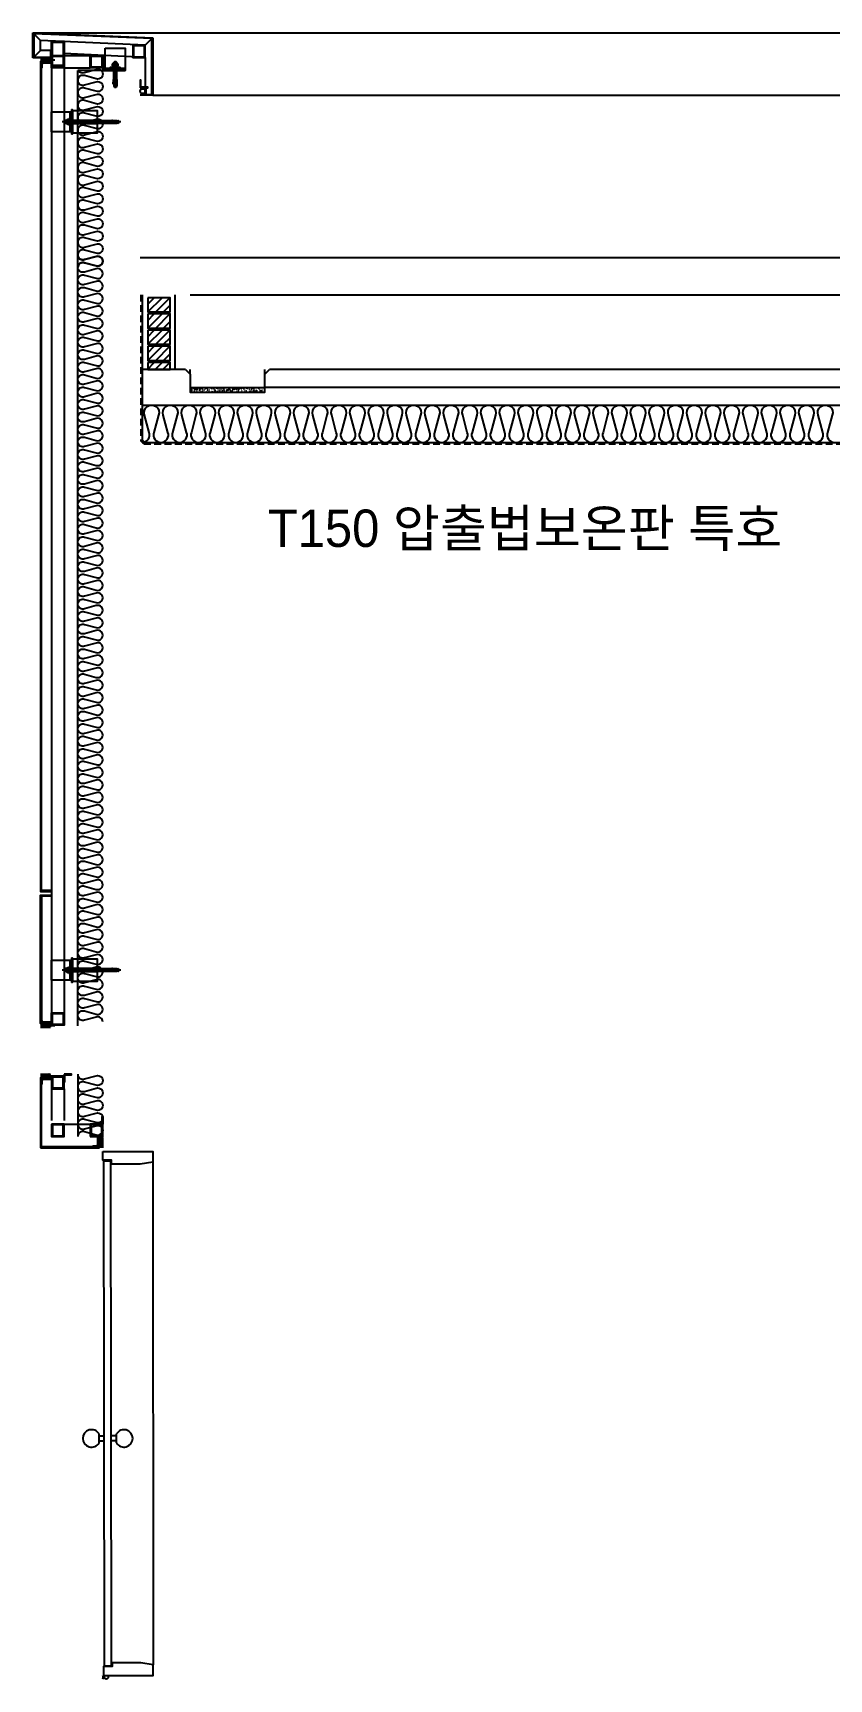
# Model space of a CAD drawing. Header units: millimetres. Extents: x -75040 to 92617, y -36837 to 48530.
# Drawn here: x 80520 to 83711, y 40550 to 47150 of the extents above; entities that cross this region are included whole.
import ezdxf
from ezdxf.enums import TextEntityAlignment as Align

# ---------------------------------------------------------------- set-up
doc = ezdxf.new("R2010")
doc.units = ezdxf.units.MM
doc.header["$LTSCALE"] = 60
doc.linetypes.add('HID', pattern=[2.3, 1.5, -0.8])
for name, color, linetype in [('0-Sheet', 7, 'Continuous'), ('A-ELE-8', 8, 'Continuous'), ('A-ELE8', 8, 'Continuous'), ('A-ETC-8', 8, 'Continuous'), ('A-FIN', 6, 'Continuous'), ('A-FIN-8', 8, 'Continuous'), ('A-FIN-9', 7, 'Continuous'), ('A-hat', 8, 'Continuous'), ('A-HAT-9', 9, 'Continuous'), ('A-HAT-MATL', 8, 'Continuous'), ('A-HAT-WIREMESH', 9, 'g_mesh'), ('A-WALL', 3, 'Continuous'), ('A-WID', 4, 'Continuous'), ('A-WP', 1, 'HID')]:
    doc.layers.add(name, color=color, linetype=linetype)
doc.layers.add('NOPLOT', color=191, linetype='Continuous', plot=False)
doc.layers.add('NOPLOT-단열', color=21, linetype='Continuous', plot=False)
doc.styles.add('Gdim', font='')
doc.styles.add('Gtx', font='')
doc.styles.get('Gdim').set_extended_font_data('Dotum')
doc.styles.get('Gtx').set_extended_font_data('Dotum')
doc.linetypes.add('g_mesh', pattern='A,10,-0.8,["X",Gdim,S=0.6,R=0,X=-0.15,Y=-0.3],-0.8', length=11.6)

# ---------------------------------------------------------------- blocks, each defined once
blk = doc.blocks.new('A$Cae507117')
at = {"layer": 'A-ETC-8'}
for points in [[(-50, 0), (-50, -50), (0, -50), (0, 0)], [(-46.8, -3.2), (-46.8, -46.8), (-3.2, -46.8), (-3.2, -3.2)]]:
    blk.add_lwpolyline(points, close=True, dxfattribs=at)
blk = doc.blocks.new('너트 M12')
for p, q in [((-9, 0), (9, 0)), ((-9.5, -9), (-9.5, -0.5)), ((9, -9.5), (-9, -9.5)), ((0, -8.3), (0, -1.2)), ((9.5, -0.5), (9.5, -9))]:
    blk.add_line(p, q)
for centre, start, end in [((-9, -0.5), 90, 180), ((-9, -9), 180, 270), ((9, -0.5), 0, 90), ((9, -9), 270, 0)]:
    blk.add_arc(centre, 0.5, start, end)
at = {"extrusion": (0, 0, -1)}
for centre, major_axis, ratio, start_param, end_param in [((-4.8, -0.9), (-4.75, 0.31), 0.185359, -0.024388, 3.141593), ((4.8, -0.9), (4.75, 0.31), 0.185108, 3.141593, 6.30754), ((-4.8, -8.6), (4.75, 0.31), 0.187111, 0, 3.166211), ((4.8, -8.6), (-4.75, 0.31), 0.185991, 3.117121, 6.283185)]:
    blk.add_ellipse(centre, major_axis=major_axis, ratio=ratio, start_param=start_param, end_param=end_param, dxfattribs=at)
blk = doc.blocks.new('A$C4fb6b26a')
at = {"layer": 'A-ETC-8'}
for p, q in [((-277.5, -40), (-42.5, -40)), ((-267.5, -35.5), (-267.5, -44.5)), ((-265.5, -34), (-266, -34)), ((-266, -46), (-265.5, -46)), ((-254.5, -35.5), (-265.5, -34)), ((-265.5, -46), (-254.5, -44.5)), ((-260.1, -34.8), (-260.1, -36.5)), ((-260.1, -43.5), (-260.1, -45.2)), ((-259.6, -37.3), (-257.8, -38.5)), ((-259.6, -42.7), (-257.8, -41.5)), ((-244.1, -33.8), (-259.1, -33.8)), ((-259.1, -46.2), (-244.1, -46.2)), ((-249.6, -39), (-256.2, -39)), ((-249.6, -41), (-256.2, -41)), ((-254.5, -35.5), (-240.5, -35.5)), ((-254.5, -44.5), (-240.5, -44.5)), ((-249.1, -38.5), (-249.1, -38)), ((-249.1, -42), (-249.1, -41.5)), ((-245.1, -42), (-245.1, -38)), ((-244.1, -33.8), (-241.1, -33.8)), ((-244.1, -46.2), (-241.1, -46.2)), ((-241.1, -33.8), (-241.1, -46.2)), ((-240.5, -46), (-240.5, -34)), ((-237.5, -34), (-240.5, -34)), ((-240.5, -46), (-237.5, -46)), ((-237.5, -46), (-237.5, -34)), ((-183.5, -34), (-237.5, -34)), ((-237.5, -46), (-183.5, -46)), ((-183.5, -34), (-74, -34)), ((-74, -46), (-183.5, -46)), ((-80, 0), (-80, -80)), ((-62.7, -44.5), (-52.5, -44.5)), ((-62.5, -34), (-54, -34)), ((-62.5, -35.5), (-52.5, -35.5)), ((-62.5, -46), (-54, -46)), ((-54, -46), (-54, -34)), ((-52.5, -35.5), (-54, -34)), ((-52.5, -44.5), (-54, -46)), ((-52.5, -44.5), (-52.5, -35.5))]:
    blk.add_line(p, q, dxfattribs=at)
for points in [[(-83.5, 4.5), (-83.5, -84.5), (-183.5, -84.5), (-183.5, 4.5)], [(-80, -80), (-74, -80), (-74, 0), (-80, 0)], [(-74, -25), (-74, -55), (-72, -55), (-72, -25)]]:
    blk.add_lwpolyline(points, close=True, dxfattribs=at)
blk.add_lwpolyline([(-80, 7.5), (-80, -87.5, -0.414214), (-81, -88.5), (-83.5, -88.5), (-83.5, 8.5), (-81, 8.5, -0.414214)], format="xyb", close=True, dxfattribs=at)
blk.add_lwpolyline([(-80, -80), (0, -80), (0, 0), (-80, 0)], dxfattribs=at)
for centre, radius, start, end in [((-266, -35.5), 1.5, 90, 180), ((-266, -44.5), 1.5, 180, 270), ((-259.1, -34.8), 1, 90, 180), ((-259.1, -36.5), 1, 180, 236.30993), ((-259.1, -43.5), 1, 123.69007, 180), ((-259.1, -45.2), 1, 180, 270), ((-256.2, -36), 3, 236.30993, 270), ((-256.2, -44), 3, 90, 123.69007), ((-249.6, -38.5), 0.5, 270, 0), ((-249.6, -41.5), 0.5, 0, 90), ((-247.1, -38), 2, 90, 180), ((-247.1, -42), 2, 180, 270), ((-247.1, -38), 2, 0, 90), ((-247.1, -42), 2, 270, 0)]:
    blk.add_arc(centre, radius, start, end, dxfattribs=at)
at = {"layer": 'A-ETC-8', "xscale": -1, "rotation": 90}
blk.add_blockref('너트 M12', (-72, -40), dxfattribs=at)
blk = doc.blocks.new('A$Cab6a45e4')
at = {"layer": 'A-HAT-9'}
h = blk.add_hatch(dxfattribs=at)
h.set_pattern_fill('AR-SAND', color=256, scale=0.3)
h.set_pattern_definition([(37.5, (-113396.389, 321984.363), (-0.4800094, 14.6823971), [0, -11.5824, 0, -12.954, 0, -12.3825]), (7.5, (-113396.389, 321984.363), (13.4856985, 21.504753), [0, -6.2484, 0, -10.4394, 0, -4.0005]), (327.5, (-113405.761, 321984.363), (23.7297711, 0.04311554), [0, -3.81, 0, -13.716, 0, -17.907]), (317.5, (-113405.761, 321984.363), (22.9066936, 6.6878797), [0, -1.905, 0, -8.9916, 0, -10.287])])
h.paths.add_polyline_path([(0, 45), (300, 45), (300, 25), (0, 25)])
at = {"layer": 'A-FIN'}
for points in [[(-18, 116), (0, 98), (0, 25), (300, 25), (300, 98), (318, 116)], [(0, 45), (300, 45)]]:
    blk.add_lwpolyline(points, dxfattribs=at)
at = {"layer": 'NOPLOT'}
for p, q in [((0, 98), (0, 116)), ((300, 98), (300, 116))]:
    blk.add_line(p, q, dxfattribs=at)
blk = doc.blocks.new('A$C632c858f')
at = {"layer": 'A-ETC-8'}
blk.add_arc((-2.8, 0), 24, 341.82483, 18.17517, dxfattribs=at)
blk.add_ellipse((34, 0), major_axis=(7.59, 0), ratio=0.987937, dxfattribs=at)
at = {"layer": 'NOPLOT'}
blk.add_line((0, 0), (58.4, 0), dxfattribs=at)
for points in [[(0, 7.5), (41, 7.5)], [(0, -7.5), (41, -7.5)]]:
    blk.add_lwpolyline(points, dxfattribs=at)
blk = doc.blocks.new('M12-STUD ANCHOR')
at = {"layer": 'A-ETC-8'}
for p, q in [((17.8, 33.7), (17.8, 40.7)), ((28.2, 30.2), (18, 31.2)), ((18, 28.2), (18, 31.2)), ((18, 31.2), (29.2, 31.2)), ((28.2, 27.2), (18, 28.2)), ((28.7, 42.2), (19.2, 42.2)), ((28.7, 32.2), (19.2, 32.2)), ((22.7, 48), (23.9, 49.2)), ((34.7, 48), (22.7, 48)), ((22.7, -20.8), (22.7, 48)), ((23.3, 33.7), (23.3, 40.7)), ((33.5, 49.2), (23.9, 49.2)), ((23.9, -20.8), (23.9, 49.2)), ((28.2, 27.2), (28.2, 30.2)), ((39.5, 28.2), (28.2, 28.2)), ((28.7, 54.2), (28.7, -55.8)), ((28.7, 42.2), (38.2, 42.2)), ((28.7, 32.2), (38.2, 32.2)), ((29.2, 29.2), (29.2, 32.2)), ((39.5, 31.2), (29.2, 32.2)), ((39.5, 28.2), (29.2, 29.2)), ((33.5, 49.2), (34.7, 48)), ((33.5, -20.8), (33.5, 49.2)), ((34.2, 33.7), (34.2, 40.7)), ((34.7, -20.8), (34.7, 48)), ((39.5, 28.2), (39.5, 31.2)), ((39.7, 33.7), (39.7, 40.7)), ((20.5, -38.8), (21.7, -20.8)), ((28.7, -38.8), (20.5, -38.8)), ((21.7, -20.8), (24.3, -20.8)), ((22.7, -18.4), (34.7, -18.4)), ((22.7, -38.8), (22.7, -48.4)), ((22.7, -41.2), (34.7, -41.2)), ((22.7, -42.4), (34.7, -42.4)), ((22.7, -48.4), (28.7, -48.4)), ((28.7, -50.8), (22.7, -48.4)), ((28.7, -20.8), (24.8, -20.8)), ((25.8, -32.3), (32, -26.1)), ((26.2, -32.6), (32.3, -26.5)), ((31.1, -35.9), (27.5, -35.9)), ((31.1, -36.4), (27.5, -36.4)), ((35.7, -20.8), (28.7, -20.8)), ((31.1, -38.8), (28.7, -38.8)), ((28.7, -50.8), (34.7, -48.4)), ((34.7, -48.4), (28.7, -48.4)), ((32.3, -38.8), (36.9, -38.8)), ((34.7, -38.8), (34.7, -48.4)), ((36.9, -38.8), (35.7, -20.8))]:
    blk.add_line(p, q, dxfattribs=at)
for centre, radius, start, end in [((19.2, 40.7), 1.47, 90, 180), ((19.2, 33.7), 1.47, 180, 270), ((21.8, 40.7), 1.47, 360, 90), ((21.8, 33.7), 1.47, 270, 360), ((24.7, 40.7), 1.47, 90, 180), ((24.7, 33.7), 1.47, 180, 270), ((32.8, 40.7), 1.47, 360, 90), ((32.8, 33.7), 1.47, 270, 360), ((35.7, 40.7), 1.47, 90, 180), ((35.7, 33.7), 1.47, 180, 270), ((38.2, 40.7), 1.47, 360, 90), ((38.2, 33.7), 1.47, 270, 360), ((27.7, -21.9), 3.6, 161.96222, 315), ((27.7, -21.9), 3.12, 159.06665, 315), ((27.5, -34), 2.4, 135, 270), ((27.5, -34), 1.92, 135, 270), ((31.1, -25.3), 1.68, 315, 135), ((31.1, -25.3), 1.2, 315, 135), ((31.1, -37.6), 1.68, 314.41531, 90), ((31.1, -37.6), 1.2, 270, 90)]:
    blk.add_arc(centre, radius, start, end, dxfattribs=at)
blk = doc.blocks.new('A$C7453124a')
at = {"layer": 'A-ETC-8'}
for points in [[(-40, 88.4), (40, 88.4), (40, 0), (-40, 0)], [(-40, 8), (-40, 0), (40, 0), (40, 8)], [(-20, 8), (20, 8), (20, 12), (-20, 12)]]:
    blk.add_lwpolyline(points, close=True, dxfattribs=at)
blk.add_blockref('M12-STUD ANCHOR', (-28.7, -16.2), dxfattribs=at)
blk = doc.blocks.new('A$C74a2a393')
at = {"layer": 'A-ETC-8', "elevation": 0}
for points in [[(-50, -100), (-50, 0), (0, 0), (0, -100)], [(-46.8, -96.8), (-46.8, -3.2), (-3.2, -3.2), (-3.2, -96.8)]]:
    blk.add_lwpolyline(points, close=True, dxfattribs=at)
blk = doc.blocks.new('A$C6ecdb22c')
at = {"layer": '0-Sheet'}
for p, q in [((247, -97), (247, 127.1)), ((250, 130), (250, -100)), ((208, -73), (208, -70)), ((208, -70), (220, -70)), ((220, -73), (208, -73)), ((220, -100), (220, -73)), ((250, -100), (220, -100)), ((223, -70), (223, -97)), ((223, -97), (247, -97))]:
    blk.add_line(p, q, dxfattribs=at)
at = {"layer": 'A-ETC-8'}
for p, q in [((-200, 119.2), (-227, 147)), ((-227, 53), (-200, 80)), ((220, 100.9), (-200, 119.2)), ((-158, 53), (-158, 80)), ((218.5, 50.9), (-105, 67.8)), ((220, 100.9), (247, 127)), ((220, 50.9), (220, -70))]:
    blk.add_line(p, q, dxfattribs=at)
blk.add_lwpolyline([(-158, 80), (-200, 80), (-200, 119.2)], dxfattribs=at)
blk.add_lwpolyline([(-192, 31), (-157, 31), (-157, 42), (-155, 42), (-155, 29), (-190.3, 29, -0.226541), (-194, 25.3), (-194, 10.6), (-196, 10.6), (-196, 27, 0.414214)], format="xyb", close=True, dxfattribs=at)
blk.add_lwpolyline([(200, -70), (230, -70), (230, -67), (203, -67), (203, -40), (200, -40)], close=True, dxfattribs=at)
blk.add_arc((210, -163.7), 64.5, 81.08429, 98.91571, dxfattribs=at)
blk.add_ellipse((210, -83.5), major_axis=(0, 10), ratio=0.999542, dxfattribs=at)
at = {"layer": 'A-FIN-9'}
for p, q in [((-230, 50), (-230, 150)), ((-230, 150), (250, 130)), ((247, 127), (-227, 147)), ((-227, 147), (-227, 53)), ((-158, 50), (-230, 50)), ((-227, 53), (-155, 53)), ((-158, 43), (-158, 50)), ((-155, 43), (-158, 43)), ((-155, 53), (-155, 43))]:
    blk.add_line(p, q, dxfattribs=at)
at = {"layer": 'A-ETC-8'}
for name, p in [('A$C74a2a393', (-105, 116.6)), ('A$C7453124a', (100, 0)), ('A$Cae507117', (220, 100.9))]:
    blk.add_blockref(name, p, dxfattribs=at)
at = {"layer": 'A-ETC-8', "xscale": -1, "rotation": 180}
blk.add_blockref('A$C632c858f', (-200, 42.5), dxfattribs=at)

msp = doc.modelspace()

# ---------------------------------------------------------------- hatches: boundary and pattern name
at = {"layer": 'A-hat', "lineweight": -3}
h = msp.add_hatch(dxfattribs=at)
h.set_pattern_fill('ANSI31', color=256, scale=7, style=0)
h.set_pattern_definition([(45, (-2949.818, 48410.12), (-15.715448, 15.715448), [])])
h.paths.add_polyline_path([(81070, 46088.5), (80980, 46088.5), (80980, 46031.5), (81070, 46031.5)])
h = msp.add_hatch(dxfattribs=at)
h.set_pattern_fill('ANSI31', color=256, scale=7, style=0)
h.set_pattern_definition([(45, (-2949.818, 48345.12), (-15.715448, 15.715448), [])])
h.paths.add_polyline_path([(81070, 46023.5), (80980, 46023.5), (80980, 45966.5), (81070, 45966.5)])
h = msp.add_hatch(dxfattribs=at)
h.set_pattern_fill('ANSI31', color=256, scale=7, style=0)
h.set_pattern_definition([(45, (-2949.818, 48280.12), (-15.715448, 15.715448), [])])
h.paths.add_polyline_path([(81070, 45958.5), (80980, 45958.5), (80980, 45901.5), (81070, 45901.5)])
h = msp.add_hatch(dxfattribs=at)
h.set_pattern_fill('ANSI31', color=256, scale=7, style=0)
h.set_pattern_definition([(45, (-2949.818, 48215.12), (-15.715448, 15.715448), [])])
h.paths.add_polyline_path([(81070, 45893.5), (80980, 45893.5), (80980, 45836.5), (81070, 45836.5)])
h = msp.add_hatch(dxfattribs=at)
h.set_pattern_fill('ANSI31', color=256, scale=7, style=0)
h.set_pattern_definition([(45, (-2949.818, 48150.12), (-15.715448, 15.715448), [])])
h.paths.add_polyline_path([(81070, 45828.5), (80980, 45828.5), (80980, 45800), (81070, 45800)])

# ---------------------------------------------------------------- linework, layer by layer
at = {"layer": 'A-ELE-8', "ltscale": 20}
msp.add_line((81000, 42623), (81002.5, 40607), dxfattribs=at)
at = {"layer": 'A-ELE8'}
for p, q in [((80520, 47150, 0), (87849.9, 47150, 0)), ((81000, 46900, 0), (87050, 46900, 0)), ((80950, 46250, 0), (87100, 46250, 0)), ((81150, 46100, 0), (86900, 46100))]:
    msp.add_line(p, q, dxfattribs=at)
at = {"layer": 'A-ETC-8'}
for p, q in [((80645, 47059.7), (80750, 47059.7, 0)), ((80595, 47009.7, 0), (80595, 43221.4)), ((80645, 47009.7, 0), (80645, 43221.4)), ((80645, 47009.7), (80750, 47009.7, 0)), ((80595, 42917, 0), (80595, 42790, 0)), ((80645, 42917, 0), (80645, 42790, 0)), ((80645, 42775, 0), (80750, 42775, 0))]:
    msp.add_line(p, q, dxfattribs=at)
at = {"layer": 'A-ETC-8', "elevation": 0}
for points in [[(80558, 47031), (80593, 47031), (80593, 47042), (80595, 47042), (80595, 47029), (80559.7, 47029, -0.226541), (80556, 47025.3), (80556, 47010.3), (80554, 47010.3), (80554, 47027, 0.414214)], [(80781, 42688), (80781, 42723), (80792, 42723), (80792, 42725), (80779, 42725), (80779, 42689.7, 0.226541), (80775.3, 42686), (80760.6, 42686), (80760.6, 42684), (80777, 42684, -0.414214)]]:
    msp.add_lwpolyline(points, format="xyb", close=True, dxfattribs=at)
at = {"layer": 'A-ETC-8'}
for points in [[(80800, 47000), (80840, 47000), (80840, 47003), (80803, 47003), (80803, 47040), (80800, 47040)], [(80645, 42975), (80645, 42945), (80648, 42945), (80648, 42972), (80675, 42972), (80675, 42975)]]:
    msp.add_lwpolyline(points, close=True, dxfattribs=at)
for points in [[(80558, 43182.4), (80593, 43182.4), (80593, 43171.4), (80595, 43171.4), (80595, 43184.4), (80559.6, 43184.4, 0.226541), (80556, 43188), (80556, 43202.7), (80554, 43202.7), (80554, 43186.4, -0.414214)], [(80558, 42956), (80593, 42956), (80593, 42967), (80595, 42967), (80595, 42954), (80559.6, 42954, -0.226541), (80556, 42950.3), (80556, 42935.6), (80554, 42935.6), (80554, 42952, 0.414214)]]:
    msp.add_lwpolyline(points, format="xyb", close=True, dxfattribs=at)
at = {"layer": 'A-ETC-8', "elevation": 0}
msp.add_lwpolyline([(80800, 42775), (80770, 42775), (80770, 42778), (80797, 42778), (80797, 42805), (80800, 42805)], close=True, dxfattribs=at)
at = {"layer": 'A-ETC-8'}
msp.add_arc((80779.5, 40557.5), 21.8, 339.90916, 20.09084, dxfattribs=at)
msp.add_ellipse((80814, 40557.5), major_axis=(7.59, 0), ratio=0.987937, dxfattribs=at)
at = {"layer": 'A-FIN'}
for p, q in [((81090, 45800, 0), (81090, 46100, 0)), ((81132, 45800), (80950, 45800)), ((86582, 45800), (81468, 45800))]:
    msp.add_line(p, q, dxfattribs=at)
at = {"layer": 'A-FIN', "elevation": 0}
for points in [[(80591, 47031), (80591, 47035), (80550, 47035), (80550, 43707.5), (80591, 43707.5), (80591, 43711.5), (80554, 43711.5), (80554, 47031), (80591, 47031)], [(80591, 43182.4), (80591, 43178.4), (80550, 43178.4), (80550, 43692.5), (80591, 43692.5), (80591, 43688.5), (80554, 43688.5), (80554, 43182.4), (80591, 43182.4)], [(80550, 42680), (80785, 42680), (80785, 42721), (80781, 42721), (80781, 42684), (80554, 42684), (80554, 42956), (80591, 42956), (80591, 42956), (80591, 42960), (80550, 42960)]]:
    msp.add_lwpolyline(points, close=True, dxfattribs=at)
at = {"layer": 'A-FIN-8'}
for p, q in [((80958, 46100, 0), (80958, 45518.2, 0)), ((80958, 46100, 0), (80958, 45518.2, 0)), ((80958, 45658), (87092, 45658)), ((80968.2, 45508), (80958, 45518.2)), ((80968.2, 45508), (87081.8, 45508)), ((80968.2, 45508), (87081.8, 45508))]:
    msp.add_line(p, q, dxfattribs=at)
at = {"layer": 'A-HAT-MATL'}
for p, q in [((80700, 43169.4), (80700, 47000, 0)), ((80800, 47000), (80700, 47000)), ((80700, 42975), (80700, 42725))]:
    msp.add_line(p, q, dxfattribs=at)
for points in [[(80702.7, 47000, 0.368094), (80727.1, 46991.3), (80772.9, 47003.7, -1.449198), (80772.9, 46966.3), (80727.1, 46978.7, 0.524856), (80700, 46960, 0.524856), (80727.1, 46941.3), (80772.9, 46953.7, -1.449198), (80772.9, 46916.3), (80727.1, 46928.7, 0.524856), (80700, 46910, 0.524856), (80727.1, 46891.3), (80772.9, 46903.7, -1.449198), (80772.9, 46866.3), (80727.1, 46878.7, 0.524856), (80700, 46860, 0.524856), (80727.1, 46841.3), (80772.9, 46853.7, -1.449198), (80772.9, 46816.3), (80727.1, 46828.7, 0.524856), (80700, 46810, 0.524856), (80727.1, 46791.3), (80772.9, 46803.7, -1.449198), (80772.9, 46766.3), (80727.1, 46778.7, 0.524856), (80700, 46760, 0.524856), (80727.1, 46741.3), (80772.9, 46753.7, -1.449198), (80772.9, 46716.3), (80727.1, 46728.7, 0.524856), (80700, 46710, 0.524856), (80727.1, 46691.3), (80772.9, 46703.7, -1.449198), (80772.9, 46666.3), (80727.1, 46678.7, 0.524856), (80700, 46660, 0.524856), (80727.1, 46641.3), (80772.9, 46653.7, -1.449198), (80772.9, 46616.3), (80727.1, 46628.7, 0.524856), (80700, 46610, 0.524856), (80727.1, 46591.3), (80772.9, 46603.7, -1.449198), (80772.9, 46566.3), (80727.1, 46578.7, 0.524856), (80700, 46560, 0.524856), (80727.1, 46541.3), (80772.9, 46553.7, -1.449198), (80772.9, 46516.3), (80727.1, 46528.7, 0.524856), (80700, 46510, 0.524856), (80727.1, 46491.3), (80772.9, 46503.7, -1.449198), (80772.9, 46466.3), (80727.1, 46478.7, 0.524856), (80700, 46460, 0.524856), (80727.1, 46441.3), (80772.9, 46453.7, -1.449198), (80772.9, 46416.3), (80727.1, 46428.7, 0.524856), (80700, 46410, 0.524856), (80727.1, 46391.3), (80772.9, 46403.7, -1.449198), (80772.9, 46366.3), (80727.1, 46378.7, 0.524856), (80700, 46360, 0.524856), (80727.1, 46341.3), (80772.9, 46353.7, -1.449198), (80772.9, 46316.3), (80727.1, 46328.7, 0.524856), (80700, 46310, 0.524856), (80727.1, 46291.3), (80772.9, 46303.7, -1.449198), (80772.9, 46266.3), (80727.1, 46278.7, 0.524856), (80700, 46260, 0.524856), (80727.1, 46241.3), (80772.9, 46253.7, -1.449198), (80772.9, 46216.3), (80727.1, 46228.7, 0.519766), (80700, 46210.3)], [(80800, 43185, 0.525093), (80772.9, 43203.7), (80727.1, 43191.3, -0.524856), (80700, 43210, -0.524856), (80727.1, 43228.7), (80772.9, 43216.3, 1.449198), (80772.9, 43253.7), (80727.1, 43241.3, -0.524856), (80700, 43260, -0.524856), (80727.1, 43278.7), (80772.9, 43266.3, 1.449198), (80772.9, 43303.7), (80727.1, 43291.3, -0.524856), (80700, 43310, -0.524856), (80727.1, 43328.7), (80772.9, 43316.3, 1.449198), (80772.9, 43353.7), (80727.1, 43341.3, -0.524856), (80700, 43360, -0.524856), (80727.1, 43378.7), (80772.9, 43366.3, 1.449198), (80772.9, 43403.7), (80727.1, 43391.3, -0.524856), (80700, 43410, -0.524856), (80727.1, 43428.7), (80772.9, 43416.3, 1.449198), (80772.9, 43453.7), (80727.1, 43441.3, -0.524856), (80700, 43460, -0.524856), (80727.1, 43478.7), (80772.9, 43466.3, 1.449198), (80772.9, 43503.7), (80727.1, 43491.3, -0.524856), (80700, 43510, -0.524856), (80727.1, 43528.7), (80772.9, 43516.3, 1.449198), (80772.9, 43553.7), (80727.1, 43541.3, -0.524856), (80700, 43560, -0.524856), (80727.1, 43578.7), (80772.9, 43566.3, 1.449198), (80772.9, 43603.7), (80727.1, 43591.3, -0.524856), (80700, 43610, -0.524856), (80727.1, 43628.7), (80772.9, 43616.3, 1.449198), (80772.9, 43653.7), (80727.1, 43641.3, -0.524856), (80700, 43660, -0.524856), (80727.1, 43678.7), (80772.9, 43666.3, 1.449198), (80772.9, 43703.7), (80727.1, 43691.3, -0.524856), (80700, 43710, -0.524856), (80727.1, 43728.7), (80772.9, 43716.3, 0.525094), (80800, 43735, 0.525094), (80772.9, 43753.7), (80727.1, 43741.3, -0.524856), (80700, 43760, -0.524856), (80727.1, 43778.7), (80772.9, 43766.3, 1.449198), (80772.9, 43803.7), (80727.1, 43791.3, -0.524856), (80700, 43810, -0.524856), (80727.1, 43828.7), (80772.9, 43816.3, 1.449198), (80772.9, 43853.7), (80727.1, 43841.3, -0.524856), (80700, 43860, -0.524856), (80727.1, 43878.7), (80772.9, 43866.3, 1.449198), (80772.9, 43903.7), (80727.1, 43891.3, -0.524856), (80700, 43910, -0.524856), (80727.1, 43928.7), (80772.9, 43916.3, 1.449198), (80772.9, 43953.7), (80727.1, 43941.3, -0.524856), (80700, 43960, -0.524856), (80727.1, 43978.7), (80772.9, 43966.3, 1.449198), (80772.9, 44003.7), (80727.1, 43991.3, -0.524856), (80700, 44010, -0.524856), (80727.1, 44028.7), (80772.9, 44016.3, 1.449198), (80772.9, 44053.7), (80727.1, 44041.3, -0.524856), (80700, 44060, -0.524856), (80727.1, 44078.7), (80772.9, 44066.3, 1.449198), (80772.9, 44103.7), (80727.1, 44091.3, -0.524856), (80700, 44110, -0.524856), (80727.1, 44128.7), (80772.9, 44116.3, 1.449198), (80772.9, 44153.7), (80727.1, 44141.3, -0.524856), (80700, 44160, -0.524856), (80727.1, 44178.7), (80772.9, 44166.3, 1.449198), (80772.9, 44203.7), (80727.1, 44191.3, -0.524856), (80700, 44210, -0.524856), (80727.1, 44228.7), (80772.9, 44216.3, 1.449198), (80772.9, 44253.7), (80727.1, 44241.3, -0.524856), (80700, 44260, -0.524856), (80727.1, 44278.7), (80772.9, 44266.3, 1.449198), (80772.9, 44303.7), (80727.1, 44291.3, -0.524856), (80700, 44310, -0.524856), (80727.1, 44328.7), (80772.9, 44316.3, 1.449198), (80772.9, 44353.7), (80727.1, 44341.3, -0.524856), (80700, 44360, -0.524856), (80727.1, 44378.7), (80772.9, 44366.3, 1.449198), (80772.9, 44403.7), (80727.1, 44391.3, -0.524856), (80700, 44410, -0.524856), (80727.1, 44428.7), (80772.9, 44416.3, 1.449198), (80772.9, 44453.7), (80727.1, 44441.3, -0.524856), (80700, 44460, -0.524856), (80727.1, 44478.7), (80772.9, 44466.3, 1.449198), (80772.9, 44503.7), (80727.1, 44491.3, -0.524856), (80700, 44510, -0.524856), (80727.1, 44528.7), (80772.9, 44516.3, 1.449198), (80772.9, 44553.7), (80727.1, 44541.3, -0.524856), (80700, 44560, -0.524856), (80727.1, 44578.7), (80772.9, 44566.3, 1.449198), (80772.9, 44603.7), (80727.1, 44591.3, -0.524856), (80700, 44610, -0.524856), (80727.1, 44628.7), (80772.9, 44616.3, 1.449198), (80772.9, 44653.7), (80727.1, 44641.3, -0.524856), (80700, 44660, -0.524856), (80727.1, 44678.7), (80772.9, 44666.3, 1.449198), (80772.9, 44703.7), (80727.1, 44691.3, -0.524856), (80700, 44710, -0.524856), (80727.1, 44728.7), (80772.9, 44716.3, 1.449198), (80772.9, 44753.7), (80727.1, 44741.3, -0.524856), (80700, 44760, -0.524856), (80727.1, 44778.7), (80772.9, 44766.3, 1.449198), (80772.9, 44803.7), (80727.1, 44791.3, -0.524856), (80700, 44810, -0.524856), (80727.1, 44828.7), (80772.9, 44816.3, 1.449198), (80772.9, 44853.7), (80727.1, 44841.3, -0.524856), (80700, 44860, -0.524856), (80727.1, 44878.7), (80772.9, 44866.3, 1.449198), (80772.9, 44903.7), (80727.1, 44891.3, -0.524856), (80700, 44910, -0.524856), (80727.1, 44928.7), (80772.9, 44916.3, 1.449198), (80772.9, 44953.7), (80727.1, 44941.3, -0.524856), (80700, 44960, -0.524856), (80727.1, 44978.7), (80772.9, 44966.3, 1.449198), (80772.9, 45003.7), (80727.1, 44991.3, -0.524856), (80700, 45010, -0.524856), (80727.1, 45028.7), (80772.9, 45016.3, 1.449198), (80772.9, 45053.7), (80727.1, 45041.3, -0.524856), (80700, 45060, -0.524856), (80727.1, 45078.7), (80772.9, 45066.3, 1.449198), (80772.9, 45103.7), (80727.1, 45091.3, -0.524856), (80700, 45110, -0.524856), (80727.1, 45128.7), (80772.9, 45116.3, 1.449198), (80772.9, 45153.7), (80727.1, 45141.3, -0.524856), (80700, 45160, -0.524856), (80727.1, 45178.7), (80772.9, 45166.3, 1.449198), (80772.9, 45203.7), (80727.1, 45191.3, -0.524856), (80700, 45210, -0.524856), (80727.1, 45228.7), (80772.9, 45216.3, 1.449198), (80772.9, 45253.7), (80727.1, 45241.3, -0.524856), (80700, 45260, -0.524856), (80727.1, 45278.7), (80772.9, 45266.3, 1.449198), (80772.9, 45303.7), (80727.1, 45291.3, -0.524856), (80700, 45310, -0.524856), (80727.1, 45328.7), (80772.9, 45316.3, 1.449198), (80772.9, 45353.7), (80727.1, 45341.3, -0.524856), (80700, 45360, -0.524856), (80727.1, 45378.7), (80772.9, 45366.3, 1.449198), (80772.9, 45403.7), (80727.1, 45391.3, -0.524856), (80700, 45410, -0.524856), (80727.1, 45428.7), (80772.9, 45416.3, 1.449198), (80772.9, 45453.7), (80727.1, 45441.3, -0.524856), (80700, 45460, -0.524856), (80727.1, 45478.7), (80772.9, 45466.3, 1.449198), (80772.9, 45503.7), (80727.1, 45491.3, -0.524856), (80700, 45510, -0.524856), (80727.1, 45528.7), (80772.9, 45516.3, 1.449198), (80772.9, 45553.7), (80727.1, 45541.3, -0.524856), (80700, 45560, -0.524856), (80727.1, 45578.7), (80772.9, 45566.3, 1.449198), (80772.9, 45603.7), (80727.1, 45591.3, -0.524856), (80700, 45610, -0.524856), (80727.1, 45628.7), (80772.9, 45616.3, 1.449198), (80772.9, 45653.7), (80727.1, 45641.3, -0.524856), (80700, 45660, -0.524856), (80727.1, 45678.7), (80772.9, 45666.3, 1.449198), (80772.9, 45703.7), (80727.1, 45691.3, -0.524856), (80700, 45710, -0.524856), (80727.1, 45728.7), (80772.9, 45716.3, 1.449198), (80772.9, 45753.7), (80727.1, 45741.3, -0.524856), (80700, 45760, -0.524856), (80727.1, 45778.7), (80772.9, 45766.3, 1.449198), (80772.9, 45803.7), (80727.1, 45791.3, -0.524856), (80700, 45810, -0.524856), (80727.1, 45828.7), (80772.9, 45816.3, 1.449198), (80772.9, 45853.7), (80727.1, 45841.3, -0.524856), (80700, 45860, -0.524856), (80727.1, 45878.7), (80772.9, 45866.3, 1.449198), (80772.9, 45903.7), (80727.1, 45891.3, -0.524856), (80700, 45910, -0.524856), (80727.1, 45928.7), (80772.9, 45916.3, 1.449198), (80772.9, 45953.7), (80727.1, 45941.3, -0.524856), (80700, 45960, -0.524856), (80727.1, 45978.7), (80772.9, 45966.3, 1.449198), (80772.9, 46003.7), (80727.1, 45991.3, -0.524856), (80700, 46010, -0.524856), (80727.1, 46028.7), (80772.9, 46016.3, 1.449198), (80772.9, 46053.7), (80727.1, 46041.3, -0.524856), (80700, 46060, -0.524856), (80727.1, 46078.7), (80772.9, 46066.3, 1.449198), (80772.9, 46103.7), (80727.1, 46091.3, -0.524856), (80700, 46110, -0.524856), (80727.1, 46128.7), (80772.9, 46116.3, 1.449198), (80772.9, 46153.7), (80727.1, 46141.3, -0.524856), (80700, 46160, -0.524856), (80727.1, 46178.7), (80772.9, 46166.3, 1.449198), (80772.9, 46203.7), (80727.1, 46191.3, -0.524856), (80700, 46210, -0.524856), (80727.1, 46228.7), (80772.9, 46216.3, 1.449198), (80772.9, 46253.7), (80727.1, 46241.3, -0.519766), (80700, 46259.7)], [(80700, 42975, 0.524856), (80727.1, 42956.3), (80772.9, 42968.7, -1.449198), (80772.9, 42931.3), (80727.1, 42943.7, 0.524856), (80700, 42925, 0.524856), (80727.1, 42906.3), (80772.9, 42918.7, -1.449198), (80772.9, 42881.3), (80727.1, 42893.7, 0.524856), (80700, 42875, 0.524856), (80727.1, 42856.3), (80772.9, 42868.7, -1.449198), (80772.9, 42831.3), (80727.1, 42843.7, 0.524856), (80700, 42825, 0.524856), (80727.1, 42806.3), (80772.9, 42818.7, -1.449198), (80772.9, 42781.3), (80727.1, 42793.7, 0.524856), (80700, 42775, 0.524856), (80727.1, 42756.3), (80772.9, 42768.7, -1.449198), (80772.9, 42731.3), (80727.1, 42743.7, 0.524856), (80700, 42725)]]:
    msp.add_lwpolyline(points, format="xyb", dxfattribs=at)
at = {"layer": 'A-HAT-MATL', "elevation": 0}
msp.add_lwpolyline([(80958, 45508, 0.524856), (80986.1, 45548.6), (80967.5, 45617.3, -1.449198), (81023.6, 45617.3), (81005, 45548.6, 0.524856), (81033, 45508, 0.524856), (81061.1, 45548.6), (81042.5, 45617.3, -1.449198), (81098.6, 45617.3), (81080, 45548.6, 0.524856), (81108, 45508, 0.524856), (81136.1, 45548.6), (81117.5, 45617.3, -1.449198), (81173.6, 45617.3), (81155, 45548.6, 0.524856), (81183, 45508, 0.524856), (81211.1, 45548.6), (81192.5, 45617.3, -1.449198), (81248.6, 45617.3), (81230, 45548.6, 0.524856), (81258, 45508, 0.524856), (81286.1, 45548.6), (81267.5, 45617.3, -1.449198), (81323.6, 45617.3), (81305, 45548.6, 0.524856), (81333, 45508, 0.524856), (81361.1, 45548.6), (81342.5, 45617.3, -1.449198), (81398.6, 45617.3), (81380, 45548.6, 0.524856), (81408, 45508, 0.524856), (81436.1, 45548.6), (81417.5, 45617.3, -1.449198), (81473.6, 45617.3), (81455, 45548.6, 0.524856), (81483, 45508, 0.524856), (81511.1, 45548.6), (81492.5, 45617.3, -1.449198), (81548.6, 45617.3), (81530, 45548.6, 0.524856), (81558, 45508, 0.524856), (81586.1, 45548.6), (81567.5, 45617.3, -1.449198), (81623.6, 45617.3), (81605, 45548.6, 0.524856), (81633, 45508, 0.524856), (81661.1, 45548.6), (81642.5, 45617.3, -1.449198), (81698.6, 45617.3), (81680, 45548.6, 0.524856), (81708, 45508, 0.524856), (81736.1, 45548.6), (81717.5, 45617.3, -1.449198), (81773.6, 45617.3), (81755, 45548.6, 0.524856), (81783, 45508, 0.524856), (81811.1, 45548.6), (81792.5, 45617.3, -1.449198), (81848.6, 45617.3), (81830, 45548.6, 0.524856), (81858, 45508, 0.524856), (81886.1, 45548.6), (81867.5, 45617.3, -1.449198), (81923.6, 45617.3), (81905, 45548.6, 0.524856), (81933, 45508, 0.524856), (81961.1, 45548.6), (81942.5, 45617.3, -1.449198), (81998.6, 45617.3), (81980, 45548.6, 0.524856), (82008, 45508, 0.524856), (82036.1, 45548.6), (82017.5, 45617.3, -1.449198), (82073.6, 45617.3), (82055, 45548.6, 0.524856), (82083, 45508, 0.524856), (82111.1, 45548.6), (82092.5, 45617.3, -1.449198), (82148.6, 45617.3), (82130, 45548.6, 0.524856), (82158, 45508, 0.524856), (82186.1, 45548.6), (82167.5, 45617.3, -1.449198), (82223.6, 45617.3), (82205, 45548.6, 0.524856), (82233, 45508, 0.524856), (82261.1, 45548.6), (82242.5, 45617.3, -1.449198), (82298.6, 45617.3), (82280, 45548.6, 0.524856), (82308, 45508, 0.524856), (82336.1, 45548.6), (82317.5, 45617.3, -1.449198), (82373.6, 45617.3), (82355, 45548.6, 0.524856), (82383, 45508, 0.524856), (82411.1, 45548.6), (82392.5, 45617.3, -1.449198), (82448.6, 45617.3), (82430, 45548.6, 0.524856), (82458, 45508, 0.524856), (82486.1, 45548.6), (82467.5, 45617.3, -1.449198), (82523.6, 45617.3), (82505, 45548.6, 0.524856), (82533, 45508, 0.524856), (82561.1, 45548.6), (82542.5, 45617.3, -1.449198), (82598.6, 45617.3), (82580, 45548.6, 0.524856), (82608, 45508, 0.524856), (82636.1, 45548.6), (82617.5, 45617.3, -1.449198), (82673.6, 45617.3), (82655, 45548.6, 0.524856), (82683, 45508, 0.524856), (82711.1, 45548.6), (82692.5, 45617.3, -1.449198), (82748.6, 45617.3), (82730, 45548.6, 0.524856), (82758, 45508, 0.524856), (82786.1, 45548.6), (82767.5, 45617.3, -1.449198), (82823.6, 45617.3), (82805, 45548.6, 0.524856), (82833, 45508, 0.524856), (82861.1, 45548.6), (82842.5, 45617.3, -1.449198), (82898.6, 45617.3), (82880, 45548.6, 0.524856), (82908, 45508, 0.524856), (82936.1, 45548.6), (82917.5, 45617.3, -1.449198), (82973.6, 45617.3), (82955, 45548.6, 0.524856), (82983, 45508, 0.524856), (83011.1, 45548.6), (82992.5, 45617.3, -1.449198), (83048.6, 45617.3), (83030, 45548.6, 0.524856), (83058, 45508, 0.524856), (83086.1, 45548.6), (83067.5, 45617.3, -1.449198), (83123.6, 45617.3), (83105, 45548.6, 0.524856), (83133, 45508, 0.524856), (83161.1, 45548.6), (83142.5, 45617.3, -1.449198), (83198.6, 45617.3), (83180, 45548.6, 0.524856), (83208, 45508, 0.524856), (83236.1, 45548.6), (83217.5, 45617.3, -1.449198), (83273.6, 45617.3), (83255, 45548.6, 0.524856), (83283, 45508, 0.524856), (83311.1, 45548.6), (83292.5, 45617.3, -1.449198), (83348.6, 45617.3), (83330, 45548.6, 0.524856), (83358, 45508, 0.524856), (83386.1, 45548.6), (83367.5, 45617.3, -1.449198), (83423.6, 45617.3), (83405, 45548.6, 0.524856), (83433, 45508, 0.524856), (83461.1, 45548.6), (83442.5, 45617.3, -1.449198), (83498.6, 45617.3), (83480, 45548.6, 0.524856), (83508, 45508, 0.524856), (83536.1, 45548.6), (83517.5, 45617.3, -1.449198), (83573.6, 45617.3), (83555, 45548.6, 0.524856), (83583, 45508, 0.524856), (83611.1, 45548.6), (83592.5, 45617.3, -1.449198), (83648.6, 45617.3), (83630, 45548.6, 0.524856), (83658, 45508, 0.524856), (83686.1, 45548.6), (83667.5, 45617.3, -1.449198), (83723.6, 45617.3), (83705, 45548.6, 0.524856), (83733, 45508, 0.524856)], format="xyb", dxfattribs=at)
at = {"layer": 'A-HAT-WIREMESH', "ltscale": 0.6}
msp.add_line((86600, 45729), (81450, 45729), dxfattribs=at)
at = {"layer": 'A-WALL'}
for points in [[(80980, 46088.5), (80980, 46031.5), (81070, 46031.5), (81070, 46088.5)], [(80980, 46023.5), (80980, 45966.5), (81070, 45966.5), (81070, 46023.5)], [(80980, 45958.5), (80980, 45901.5), (81070, 45901.5), (81070, 45958.5)], [(80980, 45893.5), (80980, 45836.5), (81070, 45836.5), (81070, 45893.5)], [(80980, 45828.5), (80980, 45800), (81070, 45800), (81070, 45828.5)]]:
    msp.add_lwpolyline(points, close=True, dxfattribs=at)
at = {"layer": 'A-WID'}
for p, q in [((80785, 41497), (80785, 41533)), ((80785, 41525), (80805, 41525)), ((80855, 41525), (80835, 41525)), ((80855, 41497), (80855, 41533)), ((80785, 41505), (80805, 41505)), ((80855, 41505), (80835, 41505))]:
    msp.add_line(p, q, dxfattribs=at)
at = {"layer": 'A-WID', "elevation": 0}
for points in [[(80800, 42665), (81000, 42665), (81000, 42623), (81000, 42623), (80950, 42615), (80935, 42615), (80935, 42615), (80835, 42615), (80835, 42630), (80800, 42630), (80800, 42638), (80800, 42638), (80800, 42665)], [(80802.5, 42627), (80805, 40602.5), (80835, 40602.5), (80832.5, 42627)], [(80802.5, 40565), (81002.5, 40565), (81002.5, 40607), (81002.5, 40607), (80952.5, 40615), (80937.5, 40615), (80937.5, 40615), (80837.5, 40615), (80837.5, 40600), (80802.5, 40600), (80802.5, 40592), (80802.5, 40592), (80802.5, 40565)]]:
    msp.add_lwpolyline(points, close=True, dxfattribs=at)
at = {"layer": 'A-WID'}
for centre, start, end in [((80755, 41515), 31.00272, 328.99728), ((80885, 41515), 211.00272, 148.99728)]:
    msp.add_arc(centre, 35, start, end, dxfattribs=at)
at = {"layer": 'A-WP', "ltscale": 0.3}
for p, q in [((80953, 46100, 0), (80953, 45515.1, 0)), ((80965.1, 45503), (80953, 45515.1)), ((80965.1, 45503), (87084.9, 45503))]:
    msp.add_line(p, q, dxfattribs=at)

# ---------------------------------------------------------------- block references
at = {"layer": '0-Sheet'}
msp.add_blockref('A$C6ecdb22c', (80750, 47000, 0), dxfattribs=at)
at = {"layer": 'A-ETC-8', "xscale": -1}
for name, p, rotation in [('A$Cae507117', (80645, 47009.7, 0), 180), ('A$Cae507117', (80800, 47009.7, 0), 180), ('A$Cae507117', (80645, 43171.4), 180), ('A$C632c858f', (80550, 42967.5, 0), 180), ('A$C632c858f', (80792.5, 42680, 0), 270)]:
    msp.add_blockref(name, p, dxfattribs=dict(at, rotation=rotation))
for p in [(80595, 46833.3, 0), (80595, 43432.5)]:
    msp.add_blockref('A$C4fb6b26a', p, dxfattribs=at)
at = {"layer": 'A-ETC-8'}
for name, p in [('A$C632c858f', (80550, 43170.9)), ('A$Cae507117', (80645, 42967)), ('A$Cae507117', (80645, 42775, 0))]:
    msp.add_blockref(name, p, dxfattribs=at)
at = {"layer": 'A-ETC-8', "rotation": 90}
msp.add_blockref('A$Cae507117', (80750, 42775, 0), dxfattribs=at)
at = {"layer": 'A-FIN'}
msp.add_blockref('A$Cab6a45e4', (81150, 45684), dxfattribs=at)

# ---------------------------------------------------------------- texts
at = {"layer": 'NOPLOT-단열', "style": 'Gtx'}
msp.add_text('T150 압출법보온판 특호', height=150, dxfattribs=at).set_placement((81461.3, 45164.2), align=Align.MIDDLE_LEFT)

doc.saveas('drawing.dxf')
